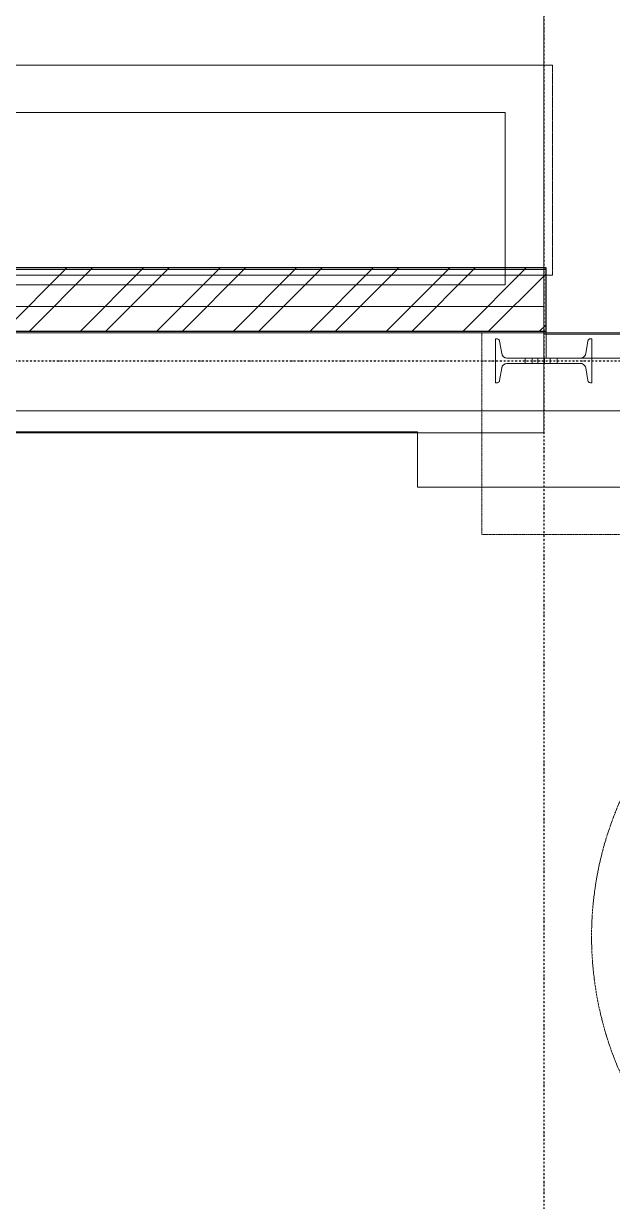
# Model space of a CAD drawing. Header units: millimetres. Extents: x 2179 to 48742, y 3478 to 161002.
# Drawn here: x 20422 to 22288, y 150428 to 154158 of the extents above; entities that cross this region are included whole.
import ezdxf

# ---------------------------------------------------------------- set-up
doc = ezdxf.new("R2010")
doc.units = ezdxf.units.MM
for name, pattern in [('1_Čerchovaná 1_0mm', [2.4, 1.2, -0.6, 0, -0.6]), ('1_Čerchovaná 6_0mm', [12, 6, -3, 0, -3]), ('3_Čárkovaná 1_0mm', [2, 1, -1]), ('IMPORT-DASHED _2_', [9.652, 8.128, -1.524])]:
    doc.linetypes.add(name, pattern=pattern)
for name, color, linetype, lineweight, true_color in [('2966-1_navrh dispozice stroju-HK_02_dwg-1', 7, 'Continuous', 9, 0x919191), ('A-WALL-PATT-1', 9, 'Continuous', 9, 0x808080), ('man_ plochy-1', 7, 'IMPORT-DASHED _2_', 9, 0x919191), ('man_ plochy-2', 7, 'Continuous', 9, 0x919191), ('S-GRID-1', 9, '1_Čerchovaná 6_0mm', 25, 0x808080)]:
    doc.layers.add(name, color=color, linetype=linetype, lineweight=lineweight, true_color=true_color)
for name, color, linetype, lineweight in [('A-DETL-MBND', 7, '3_Čárkovaná 1_0mm', 9), ('A-DOOR', 7, 'Continuous', 9), ('A-DOOR-HDLN', 7, '1_Čerchovaná 1_0mm', 18), ('A-FLOR', 7, 'Continuous', 9), ('A-FLOR-LEVL', 7, 'Continuous', 9), ('A-WALL', 7, 'Continuous', 9), ('A-WALL-1', 7, 'Continuous', 25), ('Obrys-2', 7, 'IMPORT-DASHED _2_', 9), ('S-COLS', 7, 'Continuous', 9)]:
    doc.layers.add(name, color=color, linetype=linetype, lineweight=lineweight)

# ---------------------------------------------------------------- blocks, each defined once
blk = doc.blocks.new('M_S profily_ sloup - 374564-1NP _ stroje')
at = {"layer": 'S-COLS'}
for p, q in [((236467.7, 36558.5), (236396.1, 36439.4)), ((236396.1, 36439.4), (236467.7, 36558.5)), ((236471.6, 36556.2), (236467.7, 36558.5)), ((236467.7, 36558.5), (236471.6, 36556.2)), ((236460.3, 36508.4), (236475.1, 36545.9)), ((236475.1, 36545.9), (236460.3, 36508.4)), ((236667, 36367.8), (236467.2, 36487.9)), ((236467.2, 36487.9), (236667, 36367.8)), ((236410.7, 36438.8), (236436.9, 36469.5)), ((236436.9, 36469.5), (236410.7, 36438.8)), ((236458.2, 36473), (236658.1, 36352.9)), ((236658.1, 36352.9), (236458.2, 36473)), ((236516.6, 36458.2), (236507.7, 36443.3)), ((236518, 36437.1), (236507.7, 36443.3)), ((236526.9, 36452), (236516.6, 36458.2)), ((236525.2, 36453), (236535.5, 36446.8)), ((236526.5, 36431.9), (236535.5, 36446.8)), ((236396.1, 36439.4), (236400, 36437)), ((236400, 36437), (236396.1, 36439.4)), ((236516.2, 36438.1), (236526.5, 36431.9)), ((236550.8, 36437.7), (236541.8, 36422.7)), ((236552.1, 36416.6), (236541.8, 36422.7)), ((236550.4, 36417.6), (236560.7, 36411.4)), ((236561.1, 36431.5), (236550.8, 36437.7)), ((236559.3, 36432.5), (236569.6, 36426.3)), ((236560.7, 36411.4), (236569.6, 36426.3)), ((236584.9, 36417.1), (236576, 36402.2)), ((236595.2, 36410.9), (236584.9, 36417.1)), ((236593.5, 36412), (236603.8, 36405.8)), ((236594.8, 36390.9), (236603.8, 36405.8)), ((236729.1, 36401.4), (236725.2, 36403.7)), ((236725.2, 36403.7), (236729.1, 36401.4)), ((236586.2, 36396), (236576, 36402.2)), ((236584.5, 36397.1), (236594.8, 36390.9)), ((236657.5, 36282.2), (236729.1, 36401.4)), ((236729.1, 36401.4), (236657.5, 36282.2)), ((236714.6, 36402), (236688.3, 36371.2)), ((236688.3, 36371.2), (236714.6, 36402)), ((236665, 36332.4), (236650.2, 36294.8)), ((236650.2, 36294.8), (236665, 36332.4)), ((236653.6, 36284.6), (236657.5, 36282.2)), ((236657.5, 36282.2), (236653.6, 36284.6))]:
    blk.add_line(p, q, dxfattribs=at)
at = {"layer": 'S-COLS', "flags": 128}
for points in [[(236475.1, 36545.9), (236475.6, 36547.8), (236475.7, 36549.8), (236475.2, 36551.7), (236474.4, 36553.5), (236473.2, 36555), (236471.6, 36556.2)], [(236467.2, 36487.9), (236464.1, 36490.3), (236461.7, 36493.3), (236460, 36496.9), (236459.2, 36500.7), (236459.3, 36504.6), (236460.3, 36508.4)], [(236436.9, 36469.5), (236439.8, 36472.2), (236443.2, 36474.1), (236446.9, 36475.2), (236450.8, 36475.3), (236454.7, 36474.6), (236458.2, 36473)], [(236400, 36437), (236401.8, 36436.2), (236403.7, 36435.9), (236405.7, 36435.9), (236407.5, 36436.5), (236409.2, 36437.4), (236410.7, 36438.8)], [(236725.2, 36403.7), (236723.5, 36404.5), (236721.5, 36404.9), (236719.6, 36404.8), (236717.7, 36404.3), (236716, 36403.3), (236714.6, 36402)], [(236688.3, 36371.2), (236685.5, 36368.6), (236682.1, 36366.7), (236678.3, 36365.6), (236674.4, 36365.4), (236670.6, 36366.2), (236667, 36367.8)], [(236658.1, 36352.9), (236661.2, 36350.5), (236663.6, 36347.4), (236665.3, 36343.9), (236666.1, 36340.1), (236666, 36336.2), (236665, 36332.4)], [(236650.2, 36294.8), (236649.7, 36292.9), (236649.6, 36291), (236650, 36289.1), (236650.9, 36287.3), (236652.1, 36285.8), (236653.6, 36284.6)]]:
    blk.add_lwpolyline(points, dxfattribs=at)
at = {"layer": 'S-COLS'}
for centre, radius, start, end in [((236467.3, 36549), 8.35, 338.452, 58.9896), ((236475.8, 36502.2), 16.7, 158.452, 238.9896), ((236449.6, 36458.7), 16.7, 58.9896, 139.5273), ((236404.3, 36444.2), 8.35, 238.9896, 319.5273), ((236720.9, 36396.6), 8.35, 58.9896, 139.5273), ((236675.6, 36382.1), 16.7, 238.9896, 319.5273), ((236649.5, 36338.5), 16.7, 338.452, 58.9896), ((236657.9, 36291.8), 8.35, 158.452, 238.9896)]:
    blk.add_arc(centre, radius, start, end, dxfattribs=at)
blk = doc.blocks.new('M_Vrata_ výsuvná_ sekční - 3000X4000 MM-444875-1NP _ stroje')
at = {"layer": 'A-DOOR'}
for p, q in [((2000, -100), (-2000, -100)), ((-2000, -100), (-2000, -180)), ((-2000, -180), (2000, -180))]:
    blk.add_line(p, q, dxfattribs=at)
at = {"layer": 'A-DOOR-HDLN'}
for p, q in [((-2203.2, -100), (-2203.2, -738.8)), ((-2203.2, -738.8), (2203.2, -738.8))]:
    blk.add_line(p, q, dxfattribs=at)
blk = doc.blocks.new('2966-1_navrh dispozice stroju-HK_02_dwg_gbvf_1_-904809-1NP _ stroje')
at = {"layer": 'man_ plochy-1'}
blk.add_arc((0, 0), 1070, 90, 42.9281, dxfattribs=at)
at = {"layer": 'man_ plochy-2', "flags": 128}
blk.add_lwpolyline([(0, 1070), (-215.9, 1170.4), (-215.9, 919.5)], close=True, dxfattribs=at)
at = {"layer": 'Obrys-2'}
for p, q in [((1225, 600), (1225, -600)), ((-969.1, 464.1), (-969.1, -464.1)), ((-949.1, 464.1), (-949.1, -464.1)), ((960, 464.1), (960, -464.1)), ((980, 464.1), (980, -464.1))]:
    blk.add_line(p, q, dxfattribs=at)
at = {"layer": 'Obrys-2', "flags": 128}
for points in [[(-1225, 464.1), (-693.2, 464.1), (-693.2, 600)], [(1225, -400), (2425, -400), (2425, -600), (-1225, -600), (-1225, 600), (2425, 600), (2425, 400), (1225, 400)], [(1225, 464.1), (715, 464.1), (715, 600)], [(-1225, -464.1), (-693.2, -464.1), (-693.2, -600)], [(715, -600), (715, -464.1), (1225, -464.1)]]:
    blk.add_lwpolyline(points, dxfattribs=at)
blk = doc.blocks.new('2966-1_navrh dispozice stroju-HK_02_dwg-876232-1NP _ stroje')
at = {"rotation": 328.989640494807}
blk.add_blockref('2966-1_navrh dispozice stroju-HK_02_dwg_gbvf_1_-904809-1NP _ stroje', (-74033.9, 52577.4), dxfattribs=at)

msp = doc.modelspace()

# ---------------------------------------------------------------- hatches: boundary and pattern name
at = {"layer": 'A-WALL-PATT-1'}
h = msp.add_hatch(dxfattribs=at)
h.set_pattern_fill('FP_4', color=256, angle=76.0104, style=0, pattern_type=2)
h.set_pattern_definition([(45.00036, (-161918.41, 0), (-121.23422, 121.2327), []), (45.00036, (-161837.59, 0.0005), (-121.23422, 121.2327), [])])
h.paths.add_polyline_path([(38039.8, 153184.2), (38080.8, 153184.2), (38080.8, 153384.2), (35060.8, 153384.2), (35060.8, 153184.2)])
h.paths.add_polyline_path([(31060.8, 153184.2), (31060.8, 153384.2), (26077.3, 153384.2), (26077.3, 153184.2)])
h.paths.add_polyline_path([(22077.3, 153184.2), (22077.3, 153384.2), (19097.3, 153384.2), (19097.3, 153184.2)])

# ---------------------------------------------------------------- linework, layer by layer
at = {"layer": 'A-DETL-MBND'}
for p, q in [((22097.3, 154026.8), (18247.3, 154026.8)), ((18247.3, 154026.8), (22097.3, 154026.8)), ((22097.3, 153361.8), (22097.3, 154026.8)), ((22097.3, 154026.8), (22097.3, 153361.8)), ((21947.3, 153876.8), (18397.3, 153876.8)), ((18397.3, 153876.8), (21947.3, 153876.8)), ((21947.3, 153876.8), (21947.3, 153361.8)), ((21947.3, 153361.8), (21947.3, 153876.8)), ((22097.3, 153361.8), (21947.3, 153361.8)), ((21947.3, 153361.8), (22097.3, 153361.8))]:
    msp.add_line(p, q, dxfattribs=at)
at = {"layer": 'A-FLOR'}
for p, q in [((18397.3, 153876.8), (21947.3, 153876.8)), ((21947.3, 153876.8), (21947.3, 153330.4)), ((21947.3, 153330.4), (18947.3, 153330.4)), ((19447.3, 152931.4), (37689.8, 152931.4)), ((19924.8, 152865.4), (21669.8, 152865.4)), ((21669.8, 152865.4), (21669.8, 152690.4)), ((21669.8, 152690.4), (22469.8, 152690.4))]:
    msp.add_line(p, q, dxfattribs=at)
at = {"layer": 'A-FLOR-LEVL'}
for p, q in [((22069.8, 155712), (22069.8, 153175)), ((22069.8, 153175), (26069.8, 153175))]:
    msp.add_line(p, q, dxfattribs=at)
at = {"layer": 'A-WALL'}
for p, q in [((18897.3, 153379.2), (22077.3, 153379.2)), ((22077.3, 153384.2), (22077.3, 153384.2)), ((22077.3, 153179.2), (22077.3, 153379.2)), ((18947.3, 153361.8), (22069.8, 153361.8)), ((22069.8, 153361.8), (22069.8, 152861.8)), ((18947.3, 153261.8), (22069.8, 153261.8)), ((19499.8, 153261.8), (22069.8, 153261.8)), ((19800.3, 153179.2), (22077.3, 153179.2)), ((19499.8, 152861.8), (22069.8, 152861.8))]:
    msp.add_line(p, q, dxfattribs=at)
at = {"layer": 'A-WALL-1'}
for p, q in [((22077.3, 153384.2), (18897.3, 153384.2)), ((22077.3, 153184.2), (22077.3, 153384.2)), ((19097.3, 153184.2), (22077.3, 153184.2))]:
    msp.add_line(p, q, dxfattribs=at)
at = {"layer": 'S-GRID-1'}
for p, q in [((22069.8, 158068.3), (22069.8, 120650.8)), ((15251.9, 153090.4), (41989.2, 153090.4))]:
    msp.add_line(p, q, dxfattribs=at)

# ---------------------------------------------------------------- block references
at = {"layer": '2966-1_navrh dispozice stroju-HK_02_dwg-1', "rotation": 301.0103595051887}
msp.add_blockref('2966-1_navrh dispozice stroju-HK_02_dwg-876232-1NP _ stroje', (16370.5, 60726.8), dxfattribs=at)
at = {"layer": 'A-DOOR-HDLN'}
msp.add_blockref('M_Vrata_ výsuvná_ sekční - 3000X4000 MM-444875-1NP _ stroje', (24077.3, 153279.2), dxfattribs=at)
at = {"layer": 'S-COLS', "rotation": 31.01035950519297}
msp.add_blockref('M_S profily_ sloup - 374564-1NP _ stroje', (-161918.4, 0), dxfattribs=at)

doc.saveas('drawing.dxf')
